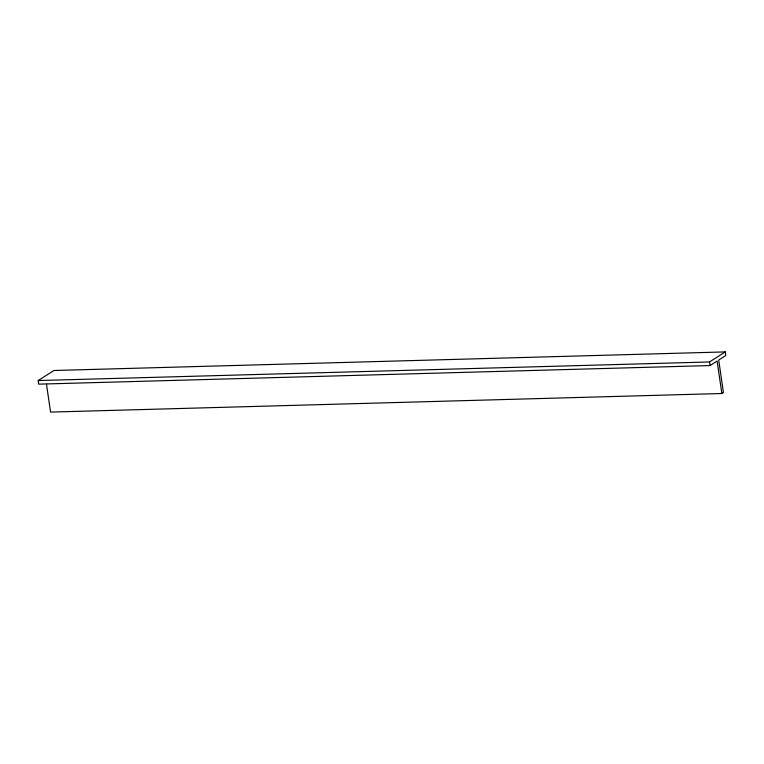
<?xml version="1.0" encoding="UTF-8"?>
<svg xmlns="http://www.w3.org/2000/svg" width="764" height="764" viewBox="0 0 764 764"><rect width="100%" height="100%" fill="white"/><g stroke="black" fill="none" stroke-linecap="round" stroke-linejoin="round"><path stroke-width="1.15" d="M721.856 393.508L717.119 361.047L710.023 365.564L38.725 384.149L38.2 380.548L53.977 370.492L725.275 351.908L725.8 355.508L718.704 360.035L723.432 392.505L721.856 393.508L50.567 412.092L46.499 384.263M38.2 380.548L709.498 361.964L725.275 351.908M709.498 361.964L710.023 365.564"/></g></svg>
